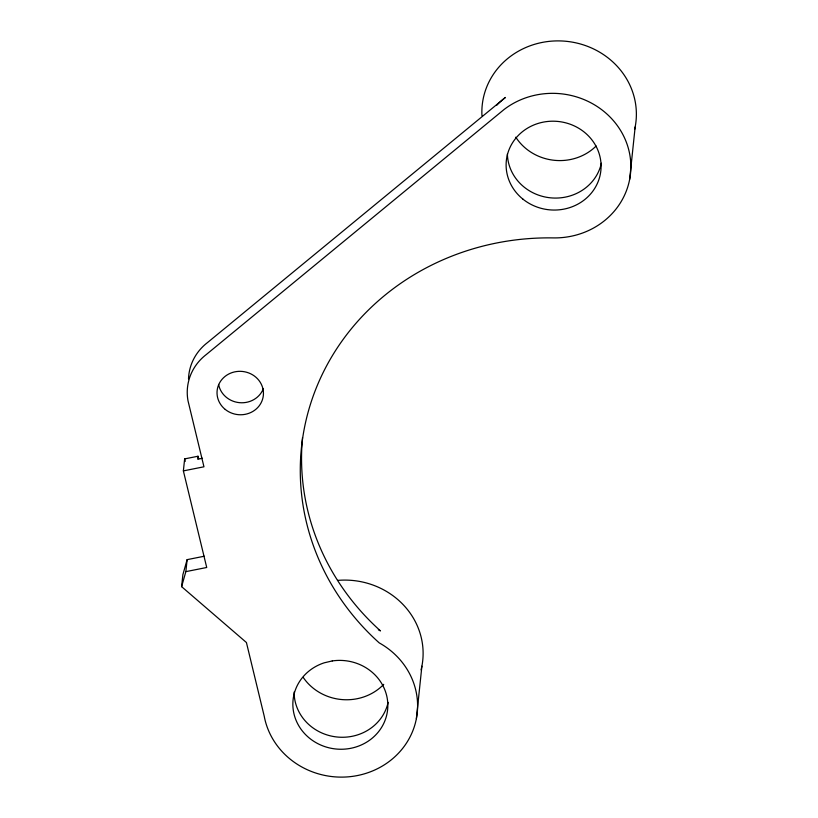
<?xml version="1.0" encoding="UTF-8"?>
<svg xmlns="http://www.w3.org/2000/svg" width="818" height="818" viewBox="0 0 818 818"><rect width="100%" height="100%" fill="white"/><g stroke="black" fill="none" stroke-linecap="round" stroke-linejoin="round"><path stroke-width="1.23" d="M183.375 470.892L203.958 466.792L188.007 400.779A53.027 49.54 6 0 1 206.32 354.511L504.154 109.438A77.311 72.229 6 0 1 626.302 142.117A77.311 72.229 6 0 1 553.326 237.905A252.302 235.707 6 0 0 318.304 383.069A252.302 235.707 6 0 0 379.215 642.876A77.311 72.229 6 0 1 384.429 764.769A77.311 72.229 6 0 1 264.204 716.108L246.422 642.519L181.616 586.649L185.85 571.639L206.719 567.487L183.375 470.892L184.643 458.898L198.017 456.239L198.621 458.724M181.616 586.649L182.884 574.655L187.118 559.645L204.296 556.23M185.85 571.639L187.118 559.645M198.017 456.239L197.7 459.235L202.506 458.284M416.382 718.644L421.894 666.189M629.645 179.449L635.157 126.995M184.643 458.898L185.236 461.372M596.138 146.033A50.706 47.372 6 0 1 515.78 137.168M481.945 115.665A77.311 72.229 6 0 1 565.463 41.227A77.311 72.229 6 0 1 634.635 129.448M496.659 105.338A77.311 72.229 6 0 1 505.422 97.444L207.578 342.517A53.027 49.54 6 0 0 188.518 378.939M302.527 437.569A252.302 235.707 6 0 0 380.472 630.893A77.311 72.229 6 0 0 378.345 629.737M337.568 580.402A77.311 72.229 6 0 1 421.076 669.87M383.724 684.359A50.706 47.372 6 0 1 303.192 677.376M263.273 388.847A23.231 21.708 6 0 1 239.377 402.661A23.231 21.708 6 0 1 218.611 384.45M601.383 163.211A47.526 44.397 6 0 1 550.555 197.833A47.526 44.397 6 0 1 507.385 153.958M388.121 702.406A47.526 44.397 6 0 1 336.699 736.967A47.526 44.397 6 0 1 294.112 692.048M332.261 660.934L324.265 662.805A47.526 44.397 6 0 0 307.629 736.599A47.526 44.397 6 0 0 385.789 718.327A47.526 44.397 6 0 0 332.261 660.934M225.236 409.429A23.231 21.708 6 0 0 263.079 397.2A23.231 21.708 6 0 0 232.363 372.507A23.231 21.708 6 0 0 225.236 409.429M522.947 199.152A47.526 44.397 6 0 0 600.34 174.122A47.526 44.397 6 0 0 537.528 123.61A47.526 44.397 6 0 0 522.947 199.152"/></g></svg>
